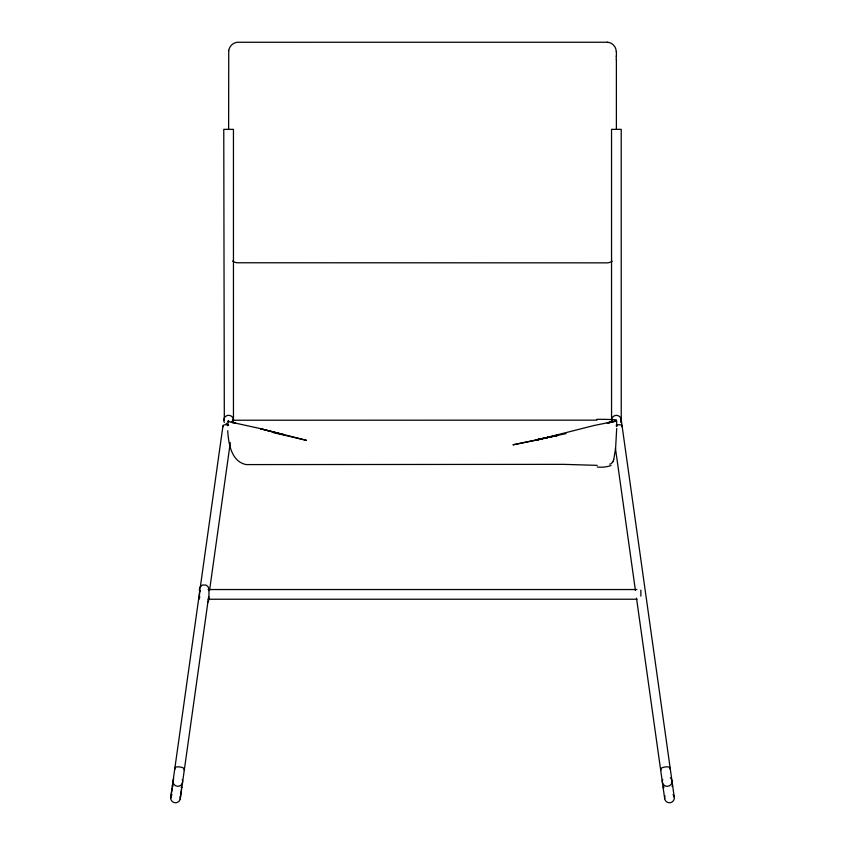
<?xml version="1.0" encoding="UTF-8"?>
<svg xmlns="http://www.w3.org/2000/svg" width="845" height="845" viewBox="0 0 845 845"><rect width="100%" height="100%" fill="white"/><g stroke="black" fill="none" stroke-linecap="round" stroke-linejoin="round"><path stroke-width="1.27" d="M616.385 129.274L616.385 59.9M616.406 56.277L616.396 51.513M227.685 425.711L228.129 421.106M199.283 599.042L199.832 587.317L202.346 585.036L205.916 585.036L207.902 586.483L208.958 589.102L208.958 599.665L207.564 602.665M208.979 589.535L208.905 590.423M616.702 428.478L615.604 448.283L613.787 459.469M616.892 426.461L616.48 420.947L594.098 425.489L535.857 440.256L512.947 444.829L566.034 433.591M170.87 796.571L172.074 788.047M172.348 786.093L199.916 589.916M200.191 587.962L222.943 426.049M170.711 798.377L173.014 781.952M228.372 421.908L228.583 420.419M180.355 797.437L181.506 789.219M180.196 799.243L208.662 596.676M209.518 590.602L230.315 442.6M228.741 50.33L228.625 129.549M199.473 597.901L199.832 597.003M612.889 461.771L611.167 463.694A4.246 2.598 8.2 0 1 610.882 463.789L609.773 464.18M227.706 421.412L260.418 428.616L306.45 440.34L283.909 435.08M535.857 440.256L558.545 434.921L535.719 440.245M616.459 420.968L607.132 422.817L616.48 421.116M232.417 420.229L597.003 420.155M224.316 420.176L223.767 129.348L233.442 129.348L233.463 420.176L232.671 420.176M612.329 420.176L611.558 420.176L611.537 129.348L621.212 129.348L621.233 420.176L620.684 420.176M208.092 589.535L636.908 589.535M208.092 599.232L636.908 599.232M597.214 465.363L563.784 464.349L246.835 464.592A8.123 4.827 0.1 0 1 245.472 464.433C231.107 460.958 228.467 443.213 227.727 430.718M273.632 432.735L282.621 434.784M231.625 422.099L235.1 422.933L231.488 422.046M199.832 591.764L199.283 589.535M621.181 419.521L674.247 797.11M616.417 420.419L616.628 421.908M615.403 448.019L635.408 590.37M636.507 598.176L664.688 798.694M208.905 598.355L208.979 599.232M640.869 590.085L640.869 596.169M224.316 422.394A4.848 4.848 0 0 1 225.689 416.31A4.848 4.848 0 0 1 231.921 416.627A4.848 4.848 0 0 1 232.671 422.827M223.439 426.714A4.848 1.658 8 0 1 223.893 425.014A4.848 1.658 8 0 1 228.625 424.961M175.359 768.823A4.848 1.658 8 0 1 179.7 766.933A4.848 1.658 8 0 1 183.893 769.911M182.298 779.576A4.848 4.848 0 0 1 177.461 786.304A4.848 4.848 0 0 1 173.732 778.91M180.165 796.476A4.848 4.848 0 0 1 177.735 802.222A4.848 4.848 0 0 1 171.651 800.806A4.848 4.848 0 0 1 172.01 794.585M181.348 786.822A4.848 0.845 8 0 1 181.168 787.656M172.887 786.473A4.848 0.845 8 0 1 172.824 785.681M672.155 785.67A4.848 0.845 -8 0 1 672.155 786.452M663.864 787.656A4.848 0.845 -8 0 1 663.864 786.727M620.642 419.204A4.848 0.845 -8 0 1 620.642 419.986M612.118 421.148A4.848 0.845 -8 0 1 612.118 420.366M673.043 794.627A4.848 4.848 0 0 1 673.212 800.986A4.848 4.848 0 0 1 666.927 802.032A4.848 4.848 0 0 1 665.036 795.958M670.37 777.854A4.848 4.848 0 0 1 671.099 784.297A4.848 4.848 0 0 1 664.761 785.681A4.848 4.848 0 0 1 662.723 779.523M661.139 769.922A4.848 1.658 -8 0 1 665.237 766.943A4.848 1.658 -8 0 1 669.673 768.792M616.28 424.972A4.848 1.658 -8 0 1 621.064 424.993A4.848 1.658 -8 0 1 621.593 426.683M611.907 422.035A4.848 4.848 0 0 1 616.554 415.328A4.848 4.848 0 0 1 620.716 422.342M596.855 419.321A19.382 0.866 -0.2 0 1 616.237 420.25M616.364 426.461A61.717 6.116 82.6 0 1 616.618 424.771M613.628 459.416A35.786 22.878 23 0 1 612.952 461.792M611.009 465.479A23.248 14.735 10.2 0 1 597.225 467.021M226.175 423.345A66.692 6.781 77.1 0 1 227.643 425.51M616.259 59.741A167.173 8.862 90 0 1 616.269 56.066M607.397 42.155A9.908 9.77 -46.9 0 1 616.248 51.524M607.386 42.261A11.83 11.661 -8.4 0 0 606.625 42.25L237.772 42.271A9.052 8.925 8.2 0 0 236.558 42.398A9.802 9.644 7.5 0 0 229.27 48.64A10.626 10.499 38.8 0 0 228.741 50.32M232.597 260.999A9.686 9.686 0 0 0 236.927 262.763L607.228 262.848A9.358 9.348 -6.5 0 0 608.421 262.71A9.686 9.686 0 0 0 612.213 261.137M610.555 422.384L608.189 422.965L610.555 422.394M558.302 435.281L535.667 439.96L558.376 435.323M283.624 434.636L260.492 428.764L283.571 434.7"/></g></svg>
